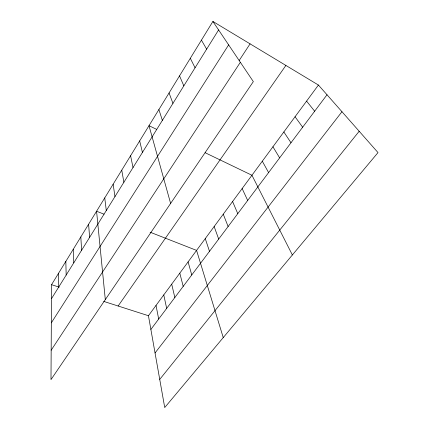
<?xml version="1.0" encoding="UTF-8"?>
<svg xmlns="http://www.w3.org/2000/svg" width="429" height="429" viewBox="0 0 429 429"><rect width="100%" height="100%" fill="white"/><g stroke="black" fill="none" stroke-linecap="round" stroke-linejoin="round"><path stroke-width="0.64" d="M51.555 284.695L50.992 379.606L253.341 81.612L212.891 21.45L51.555 284.695L59.175 287.135M51.469 298.707L218.597 29.939M51.324 322.855L228.641 44.873M239.173 60.5L250.075 43.855M51.164 350.23L240.358 62.296M118.136 306.011L285.88 65.433M318.425 85.044L378.008 152.585L164.725 407.55L148.439 315.717L318.425 85.044L212.891 21.45M150.874 329.44L327.005 94.766M155.046 352.954L341.961 111.722M159.733 379.402L359.191 131.253M103.711 301.394L148.439 315.717M104.059 214.173L96.573 211.24L105.309 299.614M150.15 232.218L196.579 250.397L223.246 337.591M156.601 129.349L149.002 125.692L170.619 203.432M205.121 152.713L251.946 175.257L292.364 254.965M306.579 101.115L314.655 111.218M295.055 116.752L302.659 127.204M283.848 131.966L290.991 142.75M272.93 146.782L279.644 157.872M201.432 40.144L206.644 49.163M262.301 161.207L268.602 172.587M190.32 58.28L195.061 67.787M242.144 188.556L247.689 200.45M179.531 75.879L183.832 85.848M232.588 201.528L237.779 213.653M223.257 214.189L228.115 226.523M169.058 92.964L172.941 103.368M214.151 226.544L218.693 239.082M205.26 238.61L209.497 251.335M158.886 109.567L162.371 120.361M188.09 261.91L191.758 274.973M179.799 273.16L183.199 286.374M139.672 140.916L142.433 152.424M171.697 284.159L174.839 297.517M163.771 294.911L166.667 308.397M130.593 155.732L133.022 167.557M156.022 305.427L158.682 319.042M121.75 170.157L123.868 182.277M113.138 184.207L114.961 196.6M104.751 197.898L106.29 210.548M88.599 224.249L89.618 237.36M80.824 236.937L81.601 250.252M73.236 249.313L73.783 262.827M65.835 261.39L66.163 275.08M58.607 273.182L58.725 287.039"/></g></svg>
